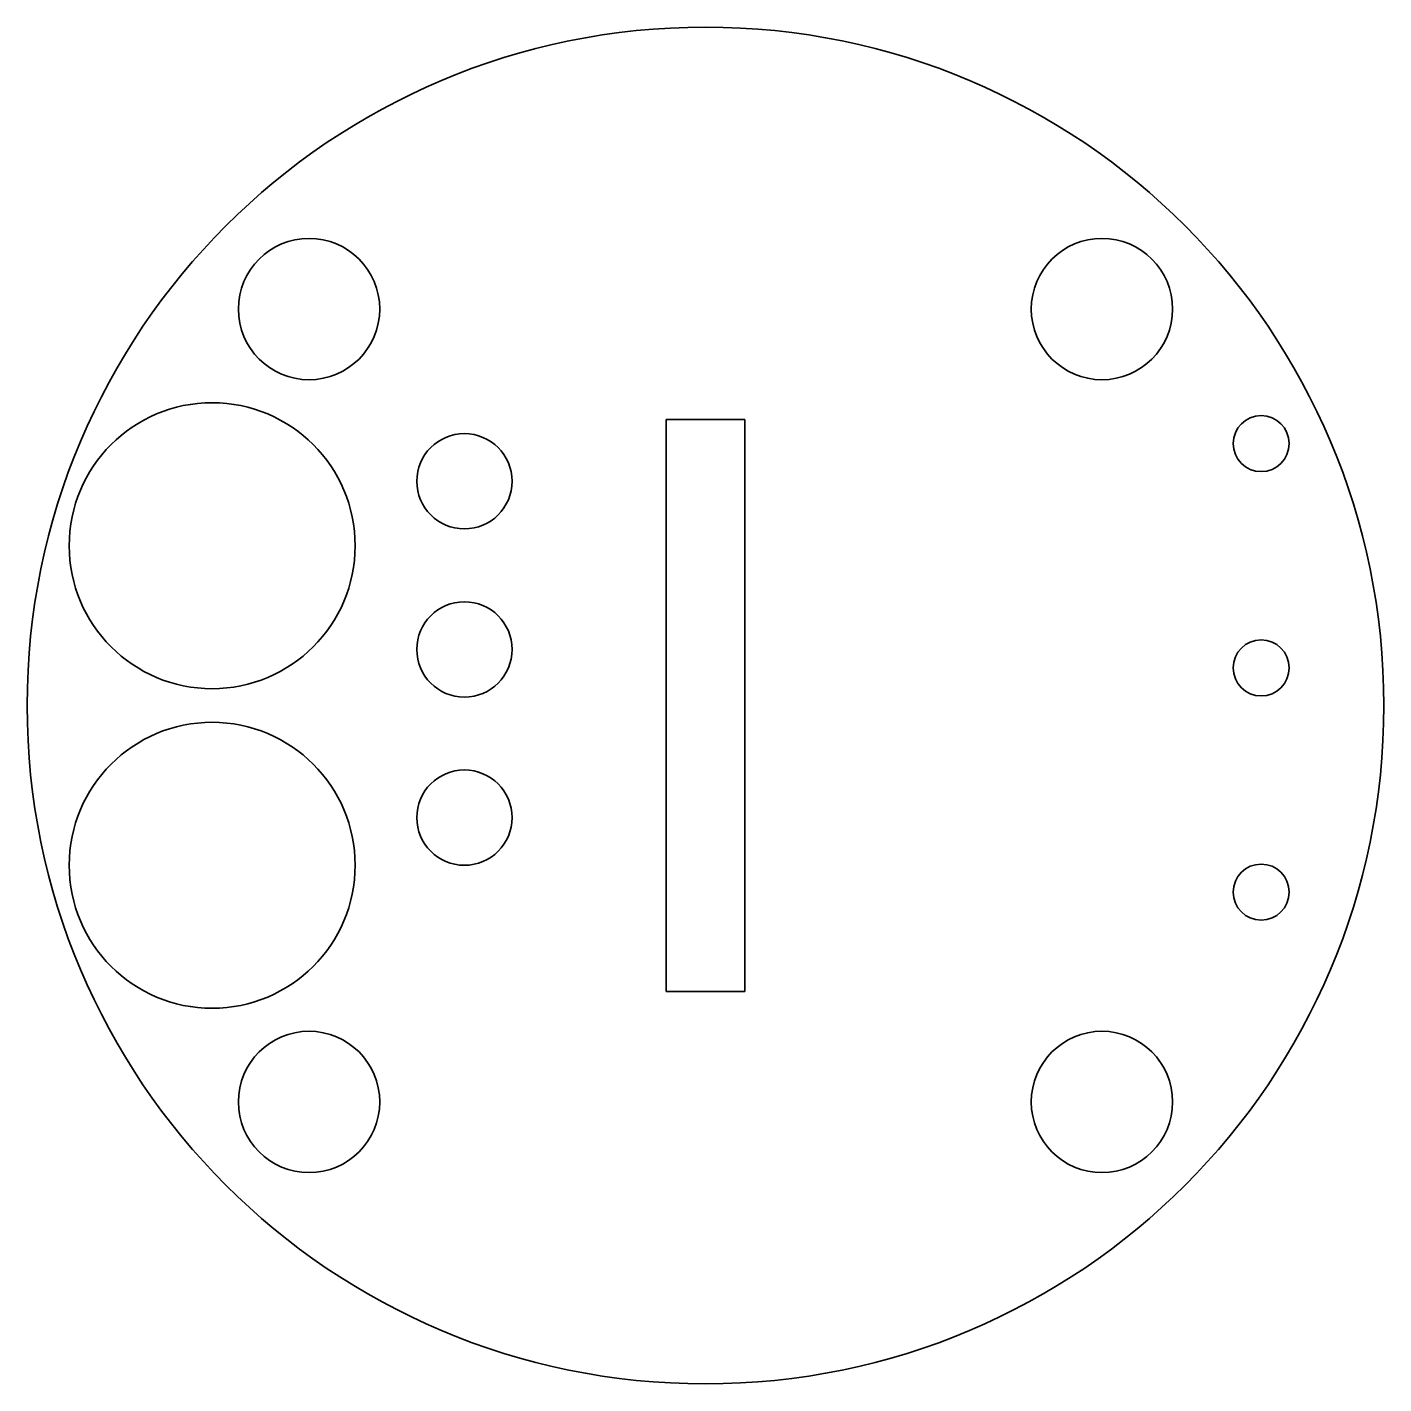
# Model space of a CAD drawing. Extents: x 22.8 to 24.01, y 15.95 to 17.16.
import ezdxf

# ---------------------------------------------------------------- set-up
doc = ezdxf.new("R2010")
doc.units = 0
doc.header["$MEASUREMENT"] = 0

msp = doc.modelspace()

# ---------------------------------------------------------------- linework, layer by layer
at = {"color": 7, "lineweight": 35}
for p, q in [((23.370513, 16.300119), (23.370513, 16.810118)), ((23.370513, 16.810118), (23.440511, 16.810118)), ((23.440511, 16.810118), (23.440511, 16.300119)), ((23.440511, 16.300119), (23.370513, 16.300119))]:
    msp.add_line(p, q, dxfattribs=at)
for centre, radius in [((23.405512, 16.555118), 0.605), ((23.051957, 16.908671), 0.062992), ((23.759066, 16.908671), 0.062992), ((22.965511, 16.697618), 0.1275), ((23.901081, 16.788671), 0.025), ((23.190512, 16.755118), 0.0425), ((23.190512, 16.605118), 0.0425), ((23.901081, 16.588672), 0.025), ((22.965511, 16.412618), 0.1275), ((23.190512, 16.455118), 0.0425), ((23.901081, 16.388671), 0.025), ((23.051957, 16.201565), 0.062992), ((23.759066, 16.201565), 0.062992)]:
    msp.add_circle(centre, radius, dxfattribs=at)

doc.saveas('drawing.dxf')
